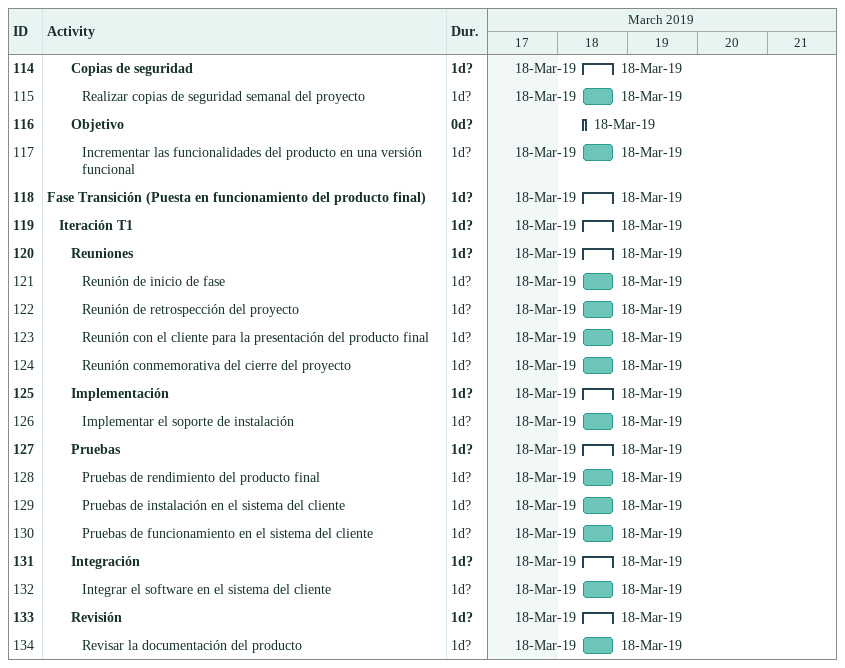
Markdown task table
| ID | Level | Task | Duration | Start | Finish |
|---|---|---|---|---|---|
| 114 | 3 | **Copias de seguridad** | 1d? | 2019-03-18 | 2019-03-18 |
| 115 | 4 | Realizar copias de seguridad semanal del proyecto | 1d? | 2019-03-18 | 2019-03-18 |
| 116 | 3 | **Objetivo** | 0d? | 2019-03-18 | 2019-03-18 |
| 117 | 4 | Incrementar las funcionalidades del producto en una versión funcional | 1d? | 2019-03-18 | 2019-03-18 |
| 118 | 1 | **Fase Transición (Puesta en funcionamiento del producto final)** | 1d? | 2019-03-18 | 2019-03-18 |
| 119 | 2 | **Iteración T1** | 1d? | 2019-03-18 | 2019-03-18 |
| 120 | 3 | **Reuniones** | 1d? | 2019-03-18 | 2019-03-18 |
| 121 | 4 | Reunión de inicio de fase | 1d? | 2019-03-18 | 2019-03-18 |
| 122 | 4 | Reunión de retrospección del proyecto | 1d? | 2019-03-18 | 2019-03-18 |
| 123 | 4 | Reunión con el cliente para la presentación del producto final | 1d? | 2019-03-18 | 2019-03-18 |
| 124 | 4 | Reunión conmemorativa del cierre del proyecto | 1d? | 2019-03-18 | 2019-03-18 |
| 125 | 3 | **Implementación** | 1d? | 2019-03-18 | 2019-03-18 |
| 126 | 4 | Implementar el soporte de instalación | 1d? | 2019-03-18 | 2019-03-18 |
| 127 | 3 | **Pruebas** | 1d? | 2019-03-18 | 2019-03-18 |
| 128 | 4 | Pruebas de rendimiento del producto final | 1d? | 2019-03-18 | 2019-03-18 |
| 129 | 4 | Pruebas de instalación en el sistema del cliente | 1d? | 2019-03-18 | 2019-03-18 |
| 130 | 4 | Pruebas de funcionamiento en el sistema del cliente | 1d? | 2019-03-18 | 2019-03-18 |
| 131 | 3 | **Integración** | 1d? | 2019-03-18 | 2019-03-18 |
| 132 | 4 | Integrar el software en el sistema del cliente | 1d? | 2019-03-18 | 2019-03-18 |
| 133 | 3 | **Revisión** | 1d? | 2019-03-18 | 2019-03-18 |
| 134 | 4 | Revisar la documentación del producto | 1d? | 2019-03-18 | 2019-03-18 |
